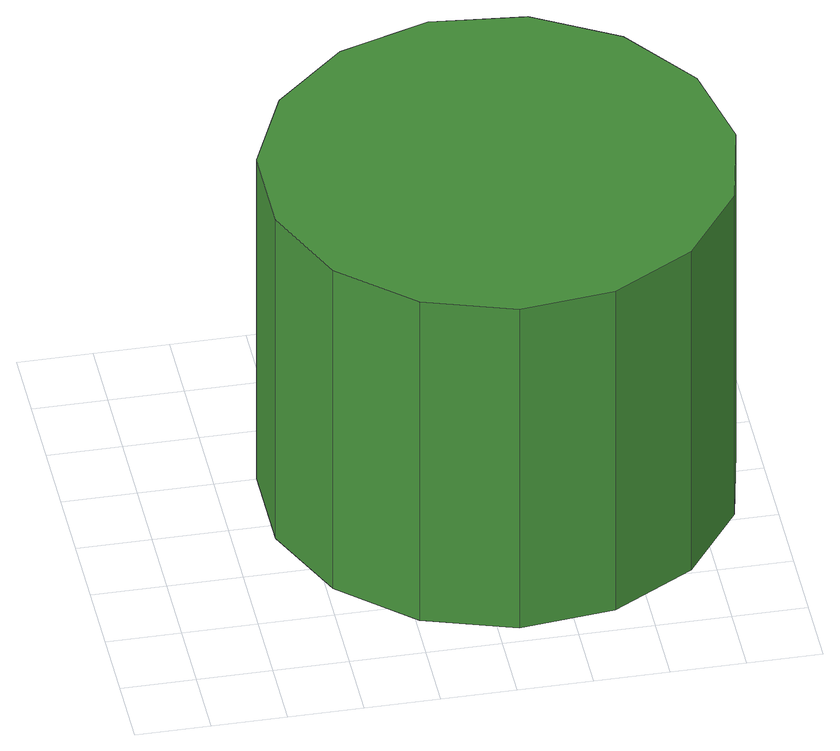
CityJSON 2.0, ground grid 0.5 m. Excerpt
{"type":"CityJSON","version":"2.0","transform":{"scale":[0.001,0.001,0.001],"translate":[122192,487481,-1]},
"CityObjects":{
"tree1":{"type":"SolitaryVegetationObject","attributes":{"function":"something"},"geometry":[{"type":"MultiSurface","lod":"1","boundaries":[[[0,1,2,3,4,5,6,7,8,9,10,11,12,13,14]],[[15,16,17,18,19,20,21,22,23,24,25,26,27,28,29]],[[0,29,28,1]],[[1,28,27,2]],[[2,27,26,3]],[[3,26,25,4]],[[4,25,24,5]],[[5,24,23,6]],[[6,23,22,7]],[[7,22,21,8]],[[8,21,20,9]],[[9,20,19,10]],[[10,19,18,11]],[[11,18,17,12]],[[12,17,16,13]],[[13,16,15,14]],[[14,15,29,0]]]}]}
},
"vertices":[
[3851,1687,3485],[3717,2319,3485],[3337,2841,3485],[2777,3164,3485],[2135,3232,3485],[1520,3032,3485],[1040,2600,3485],[777,2010,3485],[777,1363,3485],[1040,773,3485],[1520,341,3485],[2135,141,3485],[2777,209,3485],[3337,532,3485],[3717,1054,3485],[3717,1054,910],[3337,532,910],[2777,209,910],[2135,141,910],[1520,341,910],[1040,773,910],[777,1363,910],[777,2010,910],[1040,2600,910],[1520,3032,910],[2135,3232,910],[2777,3164,910],[3337,2841,910],[3717,2319,910],[3851,1687,910]
]}
